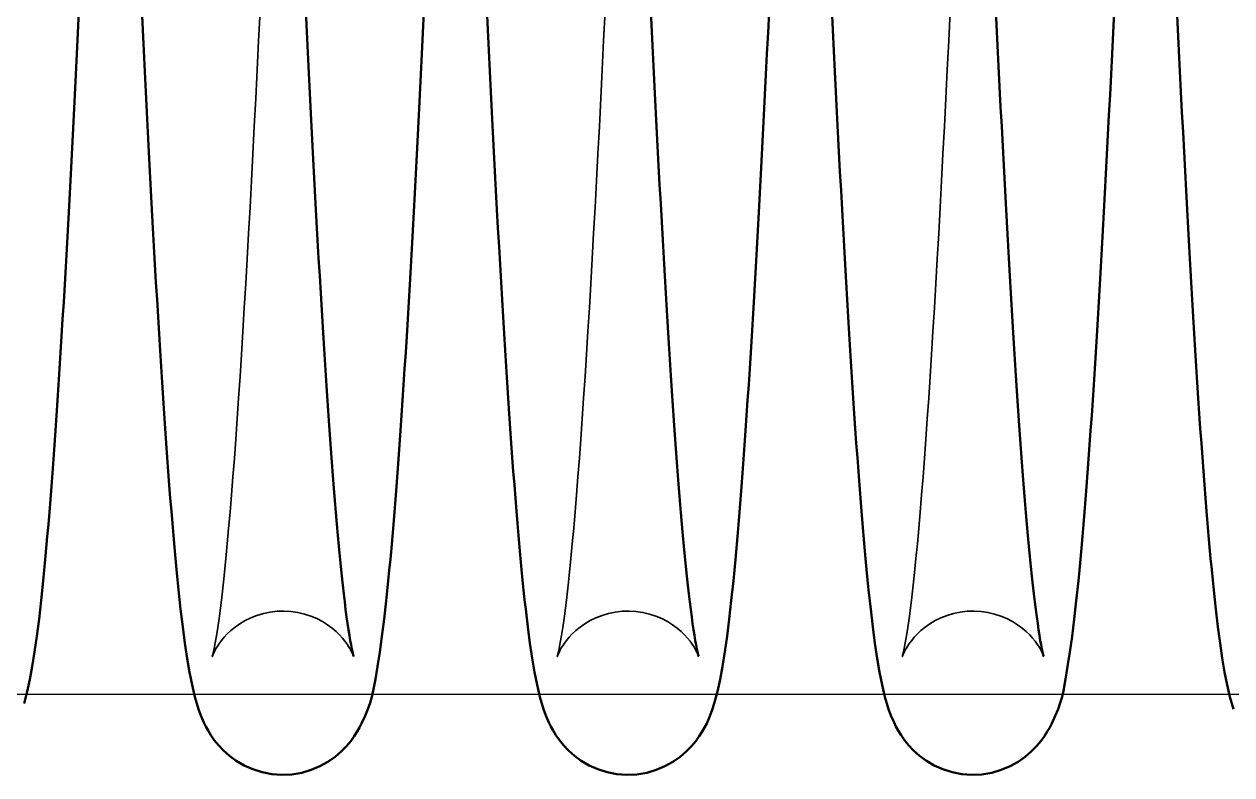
# Model space of a CAD drawing. Header units: millimetres. Extents: x 1448 to 104164, y -19509 to -89.
# Drawn here: x 81536.9 to 81597.3, y -3056.7 to -3019.1 of the extents above; entities that cross this region are included whole.
import ezdxf

# ---------------------------------------------------------------- set-up
doc = ezdxf.new("R2010")
doc.units = ezdxf.units.MM
doc.header["$LTSCALE"] = 60
doc.header["$MEASUREMENT"] = 0
doc.layers.get('0').update_dxf_attribs({"linetype": 'CONTINUOUS'})
doc.layers.add('가려진 것(ISO)', color=7, linetype='CONTINUOUS', lineweight=35)
doc.layers.add('가시적인 것(ISO)', color=7, linetype='CONTINUOUS', lineweight=50)

# ---------------------------------------------------------------- blocks, each defined once
blk = doc.blocks.new('토션스프링1')
at = {"layer": '가려진 것(ISO)', "flags": 128}
for points in [[(21463088.508, -50955507.244), (21463088.503, -50955507.229), (21463088.484, -50955507.177), (21463088.443, -50955507.083), (21463088.372, -50955506.94), (21463088.321, -50955506.847), (21463088.257, -50955506.739), (21463088.176, -50955506.616), (21463088.075, -50955506.478), (21463087.952, -50955506.325), (21463087.805, -50955506.162), (21463087.631, -50955505.993), (21463087.43, -50955505.821), (21463087.2, -50955505.652), (21463086.943, -50955505.491), (21463086.663, -50955505.344), (21463086.362, -50955505.217), (21463086.043, -50955505.113), (21463085.71, -50955505.035), (21463085.367, -50955504.985), (21463085.019, -50955504.965), (21463084.672, -50955504.976), (21463084.328, -50955505.017), (21463083.991, -50955505.087), (21463083.667, -50955505.183), (21463083.361, -50955505.304), (21463083.074, -50955505.445), (21463082.81, -50955505.603), (21463082.572, -50955505.77), (21463082.361, -50955505.941), (21463082.18, -50955506.112), (21463082.025, -50955506.278), (21463081.895, -50955506.433), (21463081.789, -50955506.574), (21463081.702, -50955506.702), (21463081.632, -50955506.815), (21463081.577, -50955506.913), (21463081.501, -50955507.065), (21463081.457, -50955507.166), (21463081.435, -50955507.223), (21463081.427, -50955507.244), (21463081.43, -50955507.234), (21463081.441, -50955507.197), (21463081.457, -50955507.136), (21463081.476, -50955507.055), (21463081.523, -50955506.836), (21463081.577, -50955506.549), (21463081.638, -50955506.199), (21463081.702, -50955505.792), (21463081.769, -50955505.333), (21463081.835, -50955504.828), (21463081.902, -50955504.275), (21463081.971, -50955503.674), (21463082.04, -50955503.027), (21463082.109, -50955502.336), (21463082.18, -50955501.601), (21463082.25, -50955500.825), (21463082.321, -50955500.007), (21463082.392, -50955499.15), (21463082.464, -50955498.254), (21463082.535, -50955497.322), (21463082.606, -50955496.353), (21463082.677, -50955495.35), (21463082.748, -50955494.31), (21463082.819, -50955493.232), (21463082.891, -50955492.119), (21463082.962, -50955490.971), (21463083.034, -50955489.79), (21463083.105, -50955488.577), (21463083.177, -50955487.333), (21463083.249, -50955486.061), (21463083.32, -50955484.76), (21463083.392, -50955483.433), (21463083.463, -50955482.08), (21463083.535, -50955480.703), (21463083.606, -50955479.301), (21463083.678, -50955477.873), (21463083.749, -50955476.418), (21463083.821, -50955474.94)], [(21463105.784, -50955507.244), (21463105.779, -50955507.229), (21463105.76, -50955507.177), (21463105.719, -50955507.083), (21463105.648, -50955506.94), (21463105.597, -50955506.847), (21463105.532, -50955506.739), (21463105.452, -50955506.617), (21463105.351, -50955506.478), (21463105.228, -50955506.326), (21463105.081, -50955506.163), (21463104.908, -50955505.994), (21463104.706, -50955505.822), (21463104.476, -50955505.652), (21463104.22, -50955505.491), (21463103.94, -50955505.344), (21463103.639, -50955505.217), (21463103.32, -50955505.114), (21463102.987, -50955505.035), (21463102.644, -50955504.985), (21463102.297, -50955504.965), (21463101.95, -50955504.976), (21463101.605, -50955505.017), (21463101.268, -50955505.086), (21463100.945, -50955505.182), (21463100.639, -50955505.303), (21463100.352, -50955505.445), (21463100.087, -50955505.602), (21463099.849, -50955505.768), (21463099.639, -50955505.94), (21463099.457, -50955506.111), (21463099.301, -50955506.277), (21463099.172, -50955506.432), (21463099.064, -50955506.572), (21463098.977, -50955506.699), (21463098.906, -50955506.811), (21463098.851, -50955506.91), (21463098.776, -50955507.065), (21463098.732, -50955507.166), (21463098.71, -50955507.224), (21463098.703, -50955507.244), (21463098.706, -50955507.234), (21463098.717, -50955507.197), (21463098.732, -50955507.137), (21463098.75, -50955507.056), (21463098.797, -50955506.837), (21463098.853, -50955506.547), (21463098.915, -50955506.195), (21463098.979, -50955505.788), (21463099.044, -50955505.333), (21463099.11, -50955504.827), (21463099.178, -50955504.272), (21463099.246, -50955503.671), (21463099.315, -50955503.023), (21463099.385, -50955502.331), (21463099.456, -50955501.596), (21463099.526, -50955500.819), (21463099.598, -50955500.001), (21463099.669, -50955499.144), (21463099.74, -50955498.25), (21463099.811, -50955497.319), (21463099.882, -50955496.353), (21463099.953, -50955495.347), (21463100.024, -50955494.304), (21463100.095, -50955493.225), (21463100.167, -50955492.111), (21463100.238, -50955490.962), (21463100.31, -50955489.781), (21463100.382, -50955488.569), (21463100.453, -50955487.327), (21463100.525, -50955486.056), (21463100.596, -50955484.757), (21463100.668, -50955483.432), (21463100.739, -50955482.082), (21463100.81, -50955480.705), (21463100.882, -50955479.3), (21463100.954, -50955477.869), (21463101.025, -50955476.413), (21463101.097, -50955474.934)], [(21463123.06, -50955507.244), (21463123.055, -50955507.229), (21463123.035, -50955507.177), (21463122.995, -50955507.083), (21463122.924, -50955506.94), (21463122.873, -50955506.847), (21463122.808, -50955506.739), (21463122.727, -50955506.616), (21463122.627, -50955506.478), (21463122.504, -50955506.325), (21463122.356, -50955506.162), (21463122.183, -50955505.993), (21463121.982, -50955505.821), (21463121.751, -50955505.652), (21463121.494, -50955505.491), (21463121.214, -50955505.344), (21463120.914, -50955505.217), (21463120.595, -50955505.113), (21463120.261, -50955505.035), (21463119.918, -50955504.985), (21463119.571, -50955504.965), (21463119.224, -50955504.976), (21463118.879, -50955505.017), (21463118.542, -50955505.087), (21463118.219, -50955505.183), (21463117.912, -50955505.304), (21463117.626, -50955505.445), (21463117.362, -50955505.603), (21463117.123, -50955505.77), (21463116.913, -50955505.941), (21463116.731, -50955506.112), (21463116.576, -50955506.278), (21463116.447, -50955506.433), (21463116.34, -50955506.574), (21463116.253, -50955506.702), (21463116.184, -50955506.815), (21463116.129, -50955506.913), (21463116.052, -50955507.065), (21463116.008, -50955507.166), (21463115.986, -50955507.223), (21463115.979, -50955507.244), (21463115.982, -50955507.234), (21463115.992, -50955507.197), (21463116.008, -50955507.136), (21463116.028, -50955507.055), (21463116.074, -50955506.836), (21463116.129, -50955506.549), (21463116.189, -50955506.199), (21463116.254, -50955505.792), (21463116.32, -50955505.333), (21463116.387, -50955504.828), (21463116.454, -50955504.275), (21463116.522, -50955503.674), (21463116.591, -50955503.027), (21463116.661, -50955502.336), (21463116.731, -50955501.601), (21463116.802, -50955500.825), (21463116.873, -50955500.007), (21463116.944, -50955499.15), (21463117.015, -50955498.254), (21463117.086, -50955497.322), (21463117.158, -50955496.353), (21463117.229, -50955495.35), (21463117.3, -50955494.31), (21463117.371, -50955493.232), (21463117.442, -50955492.119), (21463117.514, -50955490.971), (21463117.585, -50955489.79), (21463117.657, -50955488.577), (21463117.729, -50955487.333), (21463117.8, -50955486.061), (21463117.872, -50955484.76), (21463117.943, -50955483.433), (21463118.015, -50955482.08), (21463118.086, -50955480.703), (21463118.158, -50955479.301), (21463118.229, -50955477.873), (21463118.301, -50955476.418), (21463118.372, -50955474.94)]]:
    blk.add_lwpolyline(points, dxfattribs=at)
at = {"layer": '가시적인 것(ISO)', "flags": 128}
for points in [[(21463086.096, -50955474.557), (21463086.147, -50955475.613), (21463086.198, -50955476.659), (21463086.249, -50955477.692), (21463086.3, -50955478.714), (21463086.351, -50955479.722), (21463086.402, -50955480.718), (21463086.452, -50955481.699), (21463086.503, -50955482.666), (21463086.553, -50955483.619), (21463086.604, -50955484.559), (21463086.655, -50955485.486), (21463086.706, -50955486.4), (21463086.756, -50955487.3), (21463086.807, -50955488.185), (21463086.858, -50955489.055), (21463086.909, -50955489.91), (21463086.96, -50955490.749), (21463087.011, -50955491.572), (21463087.061, -50955492.378), (21463087.112, -50955493.166), (21463087.163, -50955493.937), (21463087.213, -50955494.69), (21463087.264, -50955495.425), (21463087.314, -50955496.14), (21463087.364, -50955496.836), (21463087.415, -50955497.513), (21463087.465, -50955498.172), (21463087.515, -50955498.813), (21463087.566, -50955499.434), (21463087.616, -50955500.036), (21463087.666, -50955500.618), (21463087.716, -50955501.18), (21463087.766, -50955501.72), (21463087.816, -50955502.24), (21463087.865, -50955502.738), (21463087.915, -50955503.214), (21463087.964, -50955503.667), (21463088.012, -50955504.098), (21463088.06, -50955504.505), (21463088.108, -50955504.889), (21463088.156, -50955505.25), (21463088.203, -50955505.587), (21463088.249, -50955505.897), (21463088.294, -50955506.181), (21463088.337, -50955506.435), (21463088.377, -50955506.66), (21463088.415, -50955506.854), (21463088.45, -50955507.014), (21463088.479, -50955507.137), (21463088.5, -50955507.216), (21463088.508, -50955507.244)], [(21463103.372, -50955474.561), (21463103.423, -50955475.618), (21463103.474, -50955476.662), (21463103.525, -50955477.695), (21463103.576, -50955478.715), (21463103.626, -50955479.722), (21463103.677, -50955480.716), (21463103.728, -50955481.695), (21463103.778, -50955482.662), (21463103.829, -50955483.616), (21463103.88, -50955484.558), (21463103.931, -50955485.486), (21463103.982, -50955486.401), (21463104.032, -50955487.302), (21463104.083, -50955488.187), (21463104.134, -50955489.058), (21463104.185, -50955489.913), (21463104.236, -50955490.752), (21463104.286, -50955491.575), (21463104.337, -50955492.38), (21463104.388, -50955493.168), (21463104.438, -50955493.939), (21463104.489, -50955494.69), (21463104.539, -50955495.423), (21463104.59, -50955496.137), (21463104.64, -50955496.834), (21463104.691, -50955497.512), (21463104.741, -50955498.172), (21463104.791, -50955498.813), (21463104.842, -50955499.434), (21463104.892, -50955500.037), (21463104.942, -50955500.619), (21463104.992, -50955501.181), (21463105.042, -50955501.721), (21463105.092, -50955502.241), (21463105.141, -50955502.739), (21463105.19, -50955503.214), (21463105.239, -50955503.667), (21463105.288, -50955504.097), (21463105.336, -50955504.505), (21463105.385, -50955504.89), (21463105.432, -50955505.251), (21463105.479, -50955505.587), (21463105.525, -50955505.898), (21463105.569, -50955506.18), (21463105.612, -50955506.435), (21463105.653, -50955506.66), (21463105.691, -50955506.854), (21463105.726, -50955507.014), (21463105.755, -50955507.137), (21463105.776, -50955507.216), (21463105.784, -50955507.244)], [(21463120.648, -50955474.557), (21463120.699, -50955475.613), (21463120.75, -50955476.659), (21463120.801, -50955477.692), (21463120.851, -50955478.714), (21463120.902, -50955479.722), (21463120.953, -50955480.718), (21463121.004, -50955481.699), (21463121.054, -50955482.666), (21463121.105, -50955483.619), (21463121.156, -50955484.559), (21463121.206, -50955485.486), (21463121.257, -50955486.4), (21463121.308, -50955487.3), (21463121.359, -50955488.185), (21463121.41, -50955489.055), (21463121.46, -50955489.91), (21463121.511, -50955490.749), (21463121.562, -50955491.572), (21463121.613, -50955492.378), (21463121.664, -50955493.166), (21463121.714, -50955493.937), (21463121.765, -50955494.69), (21463121.815, -50955495.425), (21463121.866, -50955496.14), (21463121.916, -50955496.836), (21463121.966, -50955497.513), (21463122.017, -50955498.172), (21463122.067, -50955498.813), (21463122.117, -50955499.434), (21463122.168, -50955500.036), (21463122.218, -50955500.618), (21463122.268, -50955501.18), (21463122.318, -50955501.72), (21463122.367, -50955502.24), (21463122.417, -50955502.738), (21463122.466, -50955503.214), (21463122.515, -50955503.667), (21463122.564, -50955504.098), (21463122.612, -50955504.505), (21463122.66, -50955504.889), (21463122.708, -50955505.25), (21463122.755, -50955505.587), (21463122.801, -50955505.897), (21463122.845, -50955506.181), (21463122.888, -50955506.435), (21463122.929, -50955506.66), (21463122.967, -50955506.854), (21463123.001, -50955507.014), (21463123.03, -50955507.137), (21463123.051, -50955507.216), (21463123.06, -50955507.244)], [(21463074.754, -50955474.962), (21463074.703, -50955476.019), (21463074.652, -50955477.065), (21463074.601, -50955478.1), (21463074.55, -50955479.124), (21463074.499, -50955480.136), (21463074.448, -50955481.134), (21463074.397, -50955482.12), (21463074.346, -50955483.092), (21463074.295, -50955484.049), (21463074.244, -50955484.992), (21463074.194, -50955485.92), (21463074.143, -50955486.835), (21463074.092, -50955487.736), (21463074.041, -50955488.623), (21463073.99, -50955489.496), (21463073.939, -50955490.355), (21463073.888, -50955491.198), (21463073.837, -50955492.027), (21463073.786, -50955492.839), (21463073.735, -50955493.636), (21463073.683, -50955494.416), (21463073.632, -50955495.179), (21463073.581, -50955495.925), (21463073.53, -50955496.654), (21463073.479, -50955497.364), (21463073.427, -50955498.057), (21463073.376, -50955498.731), (21463073.325, -50955499.385), (21463073.274, -50955500.021), (21463073.223, -50955500.638), (21463073.172, -50955501.236), (21463073.121, -50955501.815), (21463073.07, -50955502.377), (21463073.019, -50955502.92), (21463072.968, -50955503.445), (21463072.864, -50955504.441), (21463072.758, -50955505.366), (21463072.65, -50955506.223), (21463072.537, -50955507.011), (21463072.421, -50955507.733), (21463072.3, -50955508.389), (21463072.168, -50955508.999), (21463072.007, -50955509.597)], [(21463092.029, -50955474.963), (21463091.978, -50955476.02), (21463091.927, -50955477.066), (21463091.876, -50955478.101), (21463091.825, -50955479.125), (21463091.774, -50955480.135), (21463091.724, -50955481.133), (21463091.673, -50955482.117), (21463091.622, -50955483.087), (21463091.571, -50955484.043), (21463091.52, -50955484.985), (21463091.47, -50955485.914), (21463091.419, -50955486.83), (21463091.368, -50955487.732), (21463091.317, -50955488.621), (21463091.266, -50955489.495), (21463091.215, -50955490.354), (21463091.164, -50955491.198), (21463091.113, -50955492.027), (21463091.061, -50955492.84), (21463091.01, -50955493.637), (21463090.959, -50955494.417), (21463090.908, -50955495.18), (21463090.857, -50955495.925), (21463090.806, -50955496.653), (21463090.754, -50955497.363), (21463090.703, -50955498.054), (21463090.652, -50955498.726), (21463090.601, -50955499.38), (21463090.55, -50955500.015), (21463090.499, -50955500.632), (21463090.448, -50955501.231), (21463090.397, -50955501.812), (21463090.346, -50955502.375), (21463090.294, -50955502.92), (21463090.242, -50955503.446), (21463090.138, -50955504.446), (21463090.031, -50955505.374), (21463089.923, -50955506.232), (21463089.811, -50955507.018), (21463089.697, -50955507.733), (21463089.646, -50955508.059), (21463089.598, -50955508.367), (21463089.493, -50955508.956), (21463089.424, -50955509.251), (21463089.336, -50955509.554), (21463089.225, -50955509.874), (21463089.084, -50955510.216), (21463088.907, -50955510.588), (21463088.804, -50955510.788), (21463088.684, -50955511.002), (21463088.538, -50955511.234), (21463088.36, -50955511.479), (21463088.144, -50955511.736), (21463087.885, -50955512.001), (21463087.577, -50955512.264), (21463087.222, -50955512.513), (21463086.819, -50955512.736), (21463086.377, -50955512.921), (21463085.906, -50955513.059), (21463085.414, -50955513.14), (21463084.911, -50955513.163), (21463084.409, -50955513.127), (21463083.922, -50955513.032), (21463083.456, -50955512.883), (21463083.022, -50955512.689), (21463082.631, -50955512.46), (21463082.286, -50955512.206), (21463081.988, -50955511.94), (21463081.738, -50955511.675), (21463081.532, -50955511.42), (21463081.362, -50955511.178), (21463081.223, -50955510.952), (21463081.107, -50955510.743), (21463081.01, -50955510.548), (21463080.858, -50955510.193), (21463080.739, -50955509.869), (21463080.556, -50955509.262), (21463080.417, -50955508.665), (21463080.291, -50955508.03), (21463080.171, -50955507.335), (21463080.058, -50955506.578), (21463079.949, -50955505.757), (21463079.844, -50955504.868), (21463079.74, -50955503.91), (21463079.689, -50955503.403), (21463079.638, -50955502.878), (21463079.587, -50955502.334), (21463079.536, -50955501.77), (21463079.484, -50955501.187), (21463079.433, -50955500.584), (21463079.381, -50955499.962), (21463079.33, -50955499.32), (21463079.278, -50955498.659), (21463079.227, -50955497.979), (21463079.176, -50955497.281), (21463079.124, -50955496.566), (21463079.073, -50955495.833), (21463079.021, -50955495.082), (21463078.97, -50955494.315), (21463078.919, -50955493.531), (21463078.867, -50955492.731), (21463078.816, -50955491.915), (21463078.765, -50955491.084), (21463078.714, -50955490.237), (21463078.663, -50955489.376), (21463078.612, -50955488.501), (21463078.561, -50955487.611), (21463078.51, -50955486.708), (21463078.459, -50955485.791), (21463078.408, -50955484.861), (21463078.358, -50955483.917), (21463078.307, -50955482.957), (21463078.256, -50955481.984), (21463078.205, -50955480.996), (21463078.154, -50955479.996), (21463078.103, -50955478.982), (21463078.052, -50955477.957), (21463078.001, -50955476.92), (21463077.95, -50955475.872), (21463077.899, -50955474.813)], [(21463109.305, -50955474.962), (21463109.254, -50955476.019), (21463109.203, -50955477.065), (21463109.152, -50955478.1), (21463109.101, -50955479.124), (21463109.05, -50955480.136), (21463108.999, -50955481.134), (21463108.948, -50955482.12), (21463108.897, -50955483.092), (21463108.847, -50955484.049), (21463108.796, -50955484.992), (21463108.745, -50955485.92), (21463108.694, -50955486.835), (21463108.643, -50955487.736), (21463108.593, -50955488.623), (21463108.542, -50955489.496), (21463108.491, -50955490.355), (21463108.439, -50955491.198), (21463108.388, -50955492.027), (21463108.337, -50955492.839), (21463108.286, -50955493.636), (21463108.235, -50955494.416), (21463108.184, -50955495.179), (21463108.132, -50955495.925), (21463108.081, -50955496.654), (21463108.03, -50955497.364), (21463107.979, -50955498.057), (21463107.928, -50955498.731), (21463107.876, -50955499.385), (21463107.825, -50955500.021), (21463107.774, -50955500.638), (21463107.723, -50955501.236), (21463107.673, -50955501.815), (21463107.622, -50955502.377), (21463107.571, -50955502.92), (21463107.519, -50955503.445), (21463107.415, -50955504.441), (21463107.31, -50955505.366), (21463107.201, -50955506.223), (21463107.089, -50955507.011), (21463106.973, -50955507.733), (21463106.852, -50955508.389), (21463106.72, -50955508.999), (21463106.558, -50955509.597), (21463106.462, -50955509.904), (21463106.344, -50955510.23), (21463106.183, -50955510.591), (21463106.081, -50955510.79), (21463105.959, -50955511.002), (21463105.814, -50955511.232), (21463105.636, -50955511.478), (21463105.42, -50955511.735), (21463105.161, -50955512.001), (21463104.853, -50955512.264), (21463104.497, -50955512.513), (21463104.094, -50955512.736), (21463103.653, -50955512.921), (21463103.182, -50955513.059), (21463102.69, -50955513.14), (21463102.186, -50955513.163), (21463101.685, -50955513.127), (21463101.197, -50955513.032), (21463100.731, -50955512.883), (21463100.298, -50955512.689), (21463099.907, -50955512.46), (21463099.561, -50955512.205), (21463099.263, -50955511.94), (21463099.014, -50955511.676), (21463098.808, -50955511.42), (21463098.638, -50955511.178), (21463098.499, -50955510.952), (21463098.383, -50955510.743), (21463098.286, -50955510.548), (21463098.134, -50955510.193), (21463098.014, -50955509.868), (21463097.833, -50955509.263), (21463097.693, -50955508.666), (21463097.565, -50955508.026), (21463097.445, -50955507.331), (21463097.333, -50955506.578), (21463097.225, -50955505.761), (21463097.121, -50955504.877), (21463097.07, -50955504.408), (21463097.019, -50955503.921), (21463096.967, -50955503.414), (21463096.916, -50955502.888), (21463096.864, -50955502.341), (21463096.812, -50955501.774), (21463096.76, -50955501.188), (21463096.709, -50955500.582), (21463096.657, -50955499.957), (21463096.605, -50955499.313), (21463096.554, -50955498.65), (21463096.502, -50955497.969), (21463096.451, -50955497.271), (21463096.399, -50955496.555), (21463096.348, -50955495.821), (21463096.296, -50955495.071), (21463096.245, -50955494.304), (21463096.194, -50955493.521), (21463096.143, -50955492.722), (21463096.091, -50955491.908), (21463096.04, -50955491.078), (21463095.989, -50955490.233), (21463095.938, -50955489.373), (21463095.887, -50955488.499), (21463095.837, -50955487.611), (21463095.786, -50955486.71), (21463095.735, -50955485.793), (21463095.684, -50955484.86), (21463095.633, -50955483.913), (21463095.582, -50955482.952), (21463095.531, -50955481.976), (21463095.48, -50955480.988), (21463095.429, -50955479.986), (21463095.378, -50955478.972), (21463095.327, -50955477.947), (21463095.276, -50955476.91), (21463095.225, -50955475.862), (21463095.174, -50955474.804)], [(21463126.581, -50955474.963), (21463126.53, -50955476.02), (21463126.479, -50955477.066), (21463126.428, -50955478.101), (21463126.377, -50955479.125), (21463126.326, -50955480.135), (21463126.275, -50955481.133), (21463126.224, -50955482.117), (21463126.173, -50955483.087), (21463126.123, -50955484.043), (21463126.072, -50955484.985), (21463126.021, -50955485.914), (21463125.97, -50955486.83), (21463125.919, -50955487.732), (21463125.868, -50955488.621), (21463125.817, -50955489.495), (21463125.766, -50955490.354), (21463125.715, -50955491.198), (21463125.664, -50955492.027), (21463125.613, -50955492.84), (21463125.562, -50955493.637), (21463125.511, -50955494.417), (21463125.459, -50955495.18), (21463125.408, -50955495.925), (21463125.357, -50955496.653), (21463125.306, -50955497.363), (21463125.255, -50955498.054), (21463125.204, -50955498.726), (21463125.153, -50955499.38), (21463125.102, -50955500.015), (21463125.051, -50955500.632), (21463125, -50955501.231), (21463124.949, -50955501.812), (21463124.897, -50955502.375), (21463124.846, -50955502.92), (21463124.794, -50955503.446), (21463124.689, -50955504.446), (21463124.583, -50955505.374), (21463124.474, -50955506.232), (21463124.363, -50955507.018), (21463124.249, -50955507.733), (21463124.197, -50955508.059), (21463124.15, -50955508.367), (21463124.044, -50955508.956), (21463123.975, -50955509.251), (21463123.888, -50955509.554), (21463123.776, -50955509.874), (21463123.635, -50955510.216), (21463123.459, -50955510.588), (21463123.356, -50955510.788), (21463123.236, -50955511.002), (21463123.09, -50955511.234), (21463122.912, -50955511.479), (21463122.696, -50955511.736), (21463122.436, -50955512.001), (21463122.128, -50955512.264), (21463121.773, -50955512.513), (21463121.371, -50955512.736), (21463120.928, -50955512.921), (21463120.457, -50955513.059), (21463119.965, -50955513.14), (21463119.462, -50955513.163), (21463118.961, -50955513.127), (21463118.473, -50955513.032), (21463118.007, -50955512.883), (21463117.573, -50955512.689), (21463117.182, -50955512.46), (21463116.837, -50955512.206), (21463116.539, -50955511.94), (21463116.29, -50955511.675), (21463116.083, -50955511.42), (21463115.914, -50955511.178), (21463115.774, -50955510.952), (21463115.659, -50955510.743), (21463115.562, -50955510.548), (21463115.409, -50955510.193), (21463115.29, -50955509.869), (21463115.107, -50955509.262), (21463114.968, -50955508.665), (21463114.842, -50955508.03), (21463114.723, -50955507.335), (21463114.609, -50955506.578), (21463114.501, -50955505.757), (21463114.395, -50955504.868), (21463114.292, -50955503.91), (21463114.241, -50955503.403), (21463114.19, -50955502.878), (21463114.139, -50955502.334), (21463114.087, -50955501.77), (21463114.036, -50955501.187), (21463113.984, -50955500.584), (21463113.933, -50955499.962), (21463113.881, -50955499.32), (21463113.83, -50955498.659), (21463113.778, -50955497.979), (21463113.727, -50955497.281), (21463113.676, -50955496.566), (21463113.624, -50955495.833), (21463113.573, -50955495.082), (21463113.521, -50955494.315), (21463113.47, -50955493.531), (21463113.419, -50955492.731), (21463113.368, -50955491.915), (21463113.316, -50955491.084), (21463113.265, -50955490.237), (21463113.214, -50955489.376), (21463113.163, -50955488.501), (21463113.112, -50955487.611), (21463113.061, -50955486.708), (21463113.011, -50955485.791), (21463112.96, -50955484.861), (21463112.909, -50955483.917), (21463112.858, -50955482.957), (21463112.807, -50955481.984), (21463112.757, -50955480.996), (21463112.706, -50955479.996), (21463112.655, -50955478.982), (21463112.604, -50955477.957), (21463112.553, -50955476.92), (21463112.502, -50955475.872), (21463112.451, -50955474.813)], [(21463132.565, -50955509.868), (21463132.384, -50955509.263), (21463132.244, -50955508.666), (21463132.116, -50955508.026), (21463131.997, -50955507.331), (21463131.884, -50955506.578), (21463131.777, -50955505.761), (21463131.673, -50955504.877), (21463131.621, -50955504.408), (21463131.57, -50955503.921), (21463131.519, -50955503.414), (21463131.467, -50955502.888), (21463131.415, -50955502.341), (21463131.364, -50955501.774), (21463131.312, -50955501.188), (21463131.26, -50955500.582), (21463131.208, -50955499.957), (21463131.157, -50955499.313), (21463131.105, -50955498.65), (21463131.054, -50955497.969), (21463131.002, -50955497.271), (21463130.951, -50955496.555), (21463130.899, -50955495.821), (21463130.848, -50955495.071), (21463130.796, -50955494.304), (21463130.745, -50955493.521), (21463130.694, -50955492.722), (21463130.643, -50955491.908), (21463130.592, -50955491.078), (21463130.541, -50955490.233), (21463130.49, -50955489.373), (21463130.439, -50955488.499), (21463130.388, -50955487.611), (21463130.337, -50955486.71), (21463130.287, -50955485.793), (21463130.236, -50955484.86), (21463130.185, -50955483.913), (21463130.134, -50955482.952), (21463130.083, -50955481.976), (21463130.032, -50955480.988), (21463129.981, -50955479.986), (21463129.93, -50955478.972), (21463129.879, -50955477.947), (21463129.828, -50955476.91), (21463129.777, -50955475.862), (21463129.726, -50955474.804)]]:
    blk.add_lwpolyline(points, dxfattribs=at)
blk = doc.blocks.new('토션스프링12345')
blk.add_blockref('토션스프링1', (1400.606, -3974.283))

msp = doc.modelspace()

# ---------------------------------------------------------------- linework, layer by layer
at = {"color": 3}
for p, q in [((85582.442, -3052.641), (79782.442, -3052.641)), ((82025.398, -3052.641), (80987.372, -3052.641))]:
    msp.add_line(p, q, dxfattribs=at)

# ---------------------------------------------------------------- block references
msp.add_blockref('토션스프링12345', (-21382935.757, 50956430.79))

doc.saveas('drawing.dxf')
